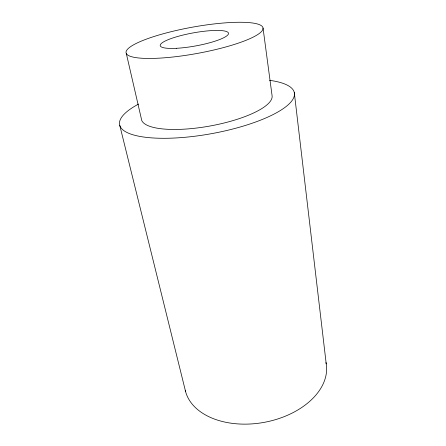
<?xml version="1.0" encoding="UTF-8"?>
<svg xmlns="http://www.w3.org/2000/svg" width="446" height="446" viewBox="0 0 446 446"><rect width="100%" height="100%" fill="white"/><g stroke="black" fill="none" stroke-linecap="round" stroke-linejoin="round"><path stroke-width="0.67" d="M119.779 125.438L185.592 391.605M126.324 53.559L141.739 120.442A66.398 18.888 -10.3 0 0 211.594 125.716A66.398 18.888 -10.3 0 0 272.105 95.873L263.04 28.098A69.598 13.352 -10.3 0 0 159.032 34.966A69.598 13.352 -10.3 0 0 161.541 58.013A69.598 13.352 -10.3 0 0 263.04 28.098M294.288 92.545L326.221 363.869M325.97 362.531A71.722 46.964 -10.3 0 1 265.571 422.094A71.722 46.964 -10.3 0 1 185.257 390.278M269.562 80.336A88.815 25.344 -10.3 0 1 270.627 115.782A88.815 25.344 -10.3 0 1 149.594 137.708A88.815 25.344 -10.3 0 1 138.589 104.063M176.521 48.291A34.682 6.629 -10.3 0 0 228.497 33.634A34.682 6.629 -10.3 0 0 178.082 36.355A34.682 6.629 -10.3 0 0 176.521 48.291"/></g></svg>
